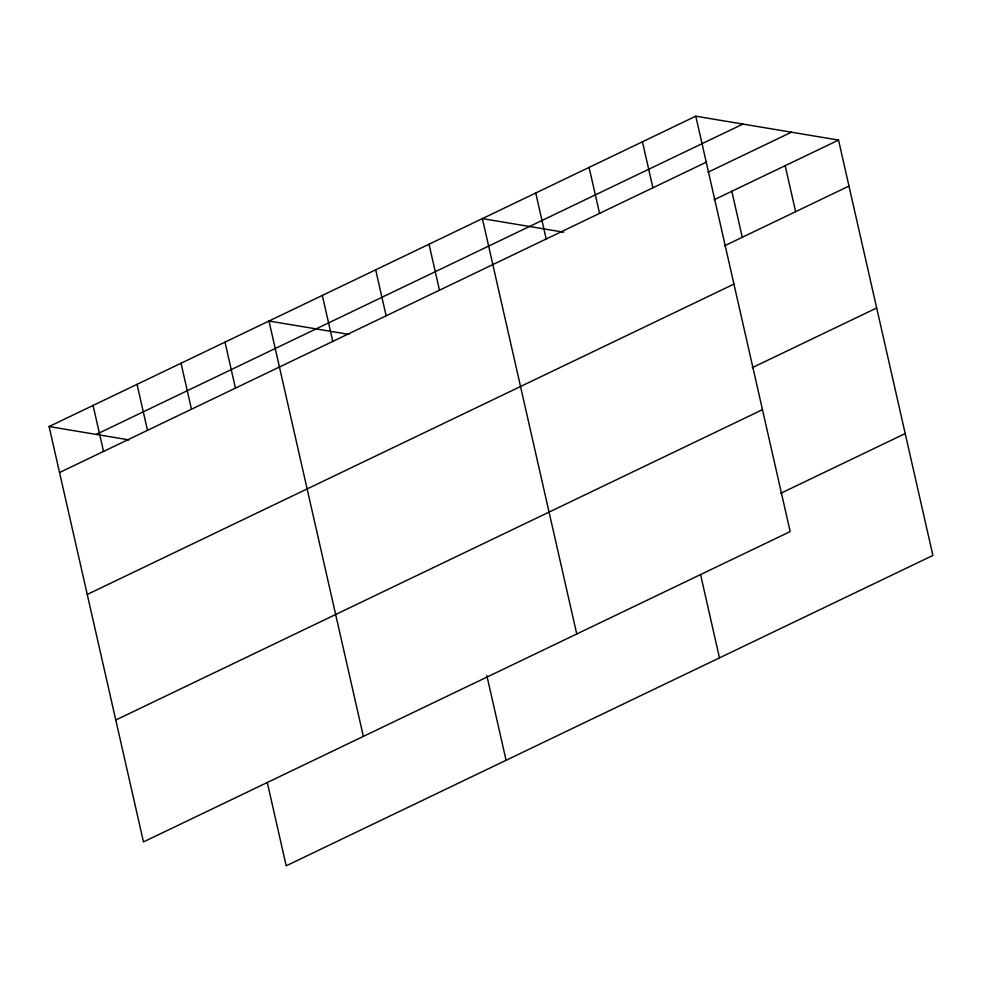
<?xml version="1.0" encoding="UTF-8"?>
<svg xmlns="http://www.w3.org/2000/svg" width="982" height="982" viewBox="0 0 982 982"><rect width="100%" height="100%" fill="white"/><g stroke="black" fill="none" stroke-linecap="round" stroke-linejoin="round"><path stroke-width="1.47" d="M695.796 116.195L790.166 531.581L143.47 841.918L49.1 426.544L695.796 116.195L838.53 140.082L932.9 555.456L286.204 865.805L267.288 782.556M96.199 434.425L742.895 124.076M59.546 472.538L706.242 162.19M707.973 172.243L791.431 132.189M714.037 199.812L838.53 140.082M724.495 245.819L848.976 186.077M87.251 594.441L733.947 284.093M752.187 367.71L876.668 307.98M115.778 720.027L762.474 409.678M780.715 493.308L905.208 433.565M563.742 232.218L482.383 218.605L576.753 633.991M348.905 334.396L268.982 321.016L363.352 736.402M49.1 426.544L129.035 439.911M785.17 165.676L795.629 211.682M731.823 191.281L742.269 237.288M642.449 141.801L652.895 187.795M700.583 574.63L719.487 657.879M589.09 167.394L599.548 213.401M535.742 193L546.188 239.007M429.036 244.211L439.482 290.218M486.827 675.555L506.086 760.289M375.676 269.817L386.135 315.811M322.329 295.422L332.775 341.417M225.001 342.129L235.447 388.123M181.032 363.23L191.478 409.224M137.05 384.33L147.496 430.337M93.081 405.431L103.527 451.438"/></g></svg>
